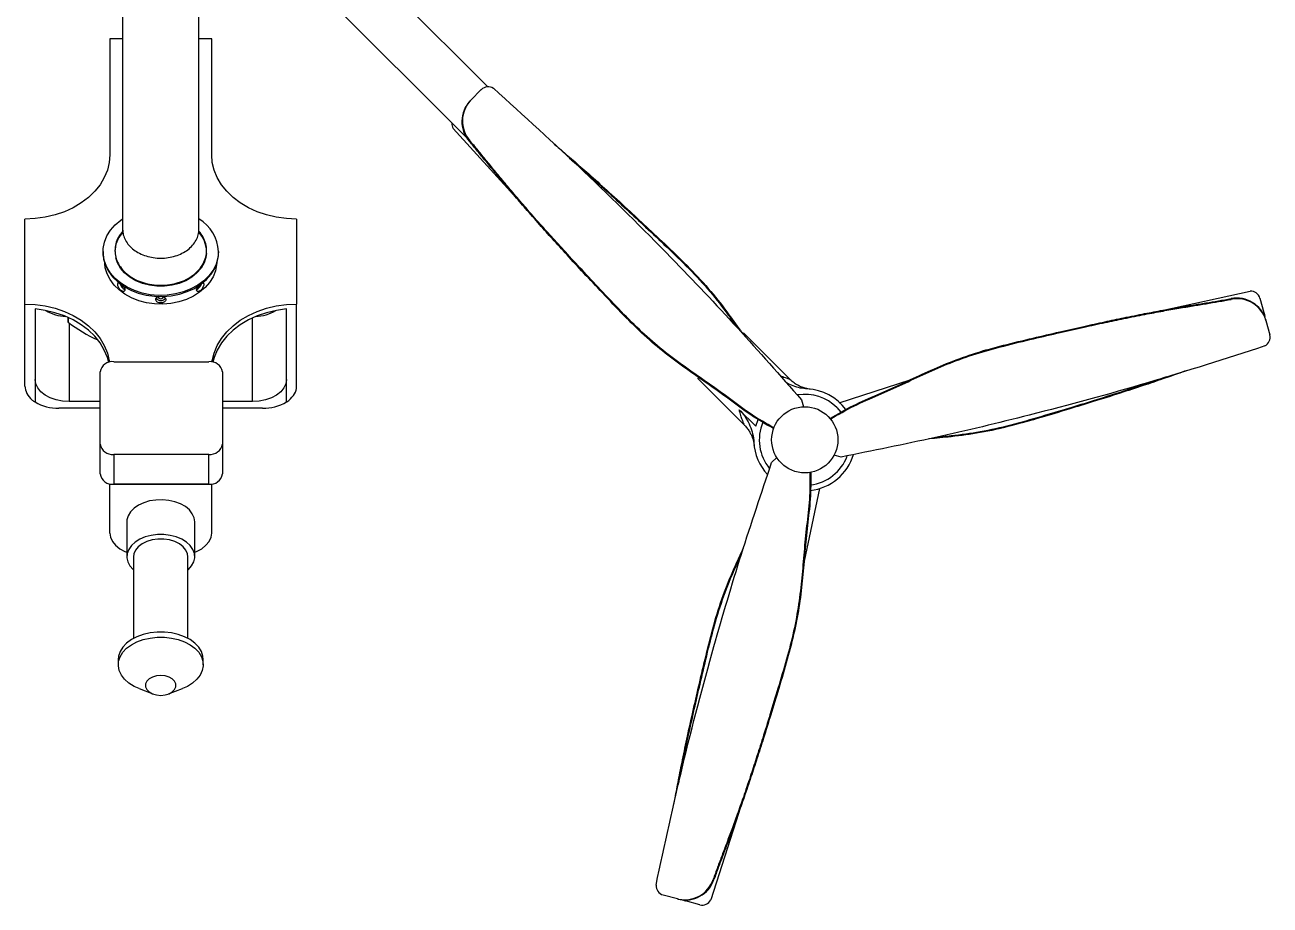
# Model space of a CAD drawing. Header units: millimetres. Extents: x 0 to 297, y 0 to 210.
# Drawn here: x 143 to 204.1, y 71.1 to 114.3 of the extents above; entities that cross this region are included whole.
import ezdxf

# ---------------------------------------------------------------- set-up
doc = ezdxf.new("R2010")
doc.units = ezdxf.units.MM

msp = doc.modelspace()

# ---------------------------------------------------------------- linework, layer by layer
at = {"color": 7, "linetype": 'Continuous', "lineweight": 25}
for p, q in [((165.676, 111.305), (154.713, 122.267)), ((152.946, 120.499), (164.647, 108.798)), ((151.503, 104.318), (151.503, 119.056)), ((147.753, 116.502), (147.753, 104.318)), ((147.128, 113.657), (147.128, 107.972)), ((147.753, 113.657), (147.128, 113.657)), ((152.128, 113.657), (151.503, 113.657)), ((152.128, 107.972), (152.128, 113.657)), ((164.817, 110.627), (164.845, 110.655)), ((164.845, 110.655), (165.357, 111.167)), ((166.972, 105.979), (163.98, 109.26)), ((164.769, 108.634), (164.796, 108.662)), ((142.961, 100.645), (142.961, 104.814)), ((156.294, 104.814), (156.294, 100.645)), ((147.378, 103.273), (147.378, 103.218)), ((151.878, 103.218), (151.878, 103.273)), ((146.794, 103.218), (146.794, 103.164)), ((152.461, 103.164), (152.461, 103.218)), ((149.753, 100.988), (149.75, 101.006)), ((198.748, 100.333), (203.085, 101.283)), ((202.149, 100.913), (202.159, 100.875)), ((203.568, 100.928), (203.756, 100.229)), ((142.961, 96.622), (142.961, 100.645)), ((143.461, 100.404), (143.461, 95.839)), ((155.794, 95.839), (155.794, 100.404)), ((156.294, 96.622), (156.294, 100.645)), ((203.756, 100.229), (203.792, 100.048)), ((203.766, 100.191), (203.756, 100.229)), ((145.061, 99.997), (145.061, 99.803)), ((145.084, 99.986), (145.084, 99.759)), ((145.128, 99.725), (145.128, 95.861)), ((154.128, 95.861), (154.128, 99.967)), ((203.766, 100.191), (203.799, 100.03)), ((203.851, 99.874), (203.861, 99.837)), ((203.861, 99.837), (204.048, 99.137)), ((180.5, 96.952), (178.225, 99.227)), ((147.317, 97.817), (151.984, 97.817)), ((146.65, 93.774), (146.65, 97.312)), ((152.65, 97.312), (152.65, 93.774)), ((175.986, 96.988), (176.012, 97.014)), ((175.986, 96.988), (178.261, 94.712)), ((182.924, 95.795), (186.403, 96.927)), ((181.074, 95.948), (181.171, 95.607)), ((146.65, 95.535), (144.628, 95.535)), ((146.65, 95.861), (145.128, 95.861)), ((154.128, 95.861), (152.65, 95.861)), ((154.628, 95.535), (152.65, 95.535)), ((178.015, 95.461), (178.822, 94.655)), ((182.809, 95.562), (183.007, 95.335)), ((178.822, 94.655), (178.946, 94.984)), ((146.65, 92.307), (146.65, 93.774)), ((152.65, 93.774), (152.65, 92.307)), ((178.745, 93.709), (178.744, 93.717)), ((147.317, 93.269), (147.317, 91.801)), ((151.984, 93.269), (147.317, 93.269)), ((151.984, 91.801), (151.984, 93.269)), ((179.605, 92.865), (179.853, 93.12)), ((183.01, 93.135), (182.666, 93.222)), ((147.128, 91.822), (147.128, 91.801)), ((147.128, 91.801), (152.128, 91.801)), ((147.128, 89.41), (147.128, 91.801)), ((151.984, 91.801), (147.317, 91.801)), ((152.128, 91.801), (152.128, 91.813)), ((152.128, 89.41), (152.128, 91.801)), ((181.949, 91.597), (181.193, 88.03)), ((147.961, 89.953), (147.961, 88.248)), ((151.294, 88.248), (151.294, 89.953)), ((148.294, 88.248), (148.294, 84.239)), ((150.961, 84.239), (150.961, 88.248)), ((147.544, 83.195), (147.544, 82.942)), ((151.711, 82.942), (151.711, 83.195)), ((148.566, 81.773), (149.246, 81.51)), ((150.01, 81.51), (150.689, 81.773)), ((177.97, 75.637), (176.625, 71.405)), ((176.772, 72.401), (176.734, 72.411)), ((174.984, 71.457), (174.284, 71.644)), ((175.021, 71.447), (174.984, 71.457)), ((175.339, 71.362), (175.182, 71.414)), ((175.376, 71.352), (175.202, 71.411)), ((175.339, 71.362), (175.376, 71.352)), ((176.076, 71.164), (175.376, 71.352))]:
    msp.add_line(p, q, dxfattribs=at)
at = {"color": 7, "linetype": 'Continuous', "lineweight": 25, "flags": 128}
for points in [[(147.128, 107.972), (147.097, 107.591), (147.007, 107.216), (146.857, 106.852), (146.65, 106.504), (146.39, 106.178), (146.08, 105.878), (145.724, 105.608), (145.328, 105.373), (144.897, 105.175), (144.439, 105.019), (143.958, 104.905), (143.463, 104.837), (142.961, 104.814)], [(156.294, 104.814), (155.792, 104.837), (155.297, 104.905), (154.817, 105.019), (154.358, 105.175), (153.927, 105.373), (153.531, 105.608), (153.176, 105.878), (152.865, 106.178), (152.605, 106.504), (152.398, 106.852), (152.249, 107.216), (152.158, 107.591), (152.128, 107.972)], [(152.461, 103.218), (152.431, 102.906), (152.341, 102.6), (152.193, 102.307), (151.991, 102.033), (151.738, 101.785), (151.44, 101.568), (151.104, 101.385), (150.736, 101.242), (150.344, 101.141), (149.938, 101.084), (149.524, 101.072), (149.113, 101.106), (148.713, 101.186), (148.332, 101.308), (147.979, 101.472), (147.661, 101.672), (147.385, 101.906), (147.157, 102.167), (146.981, 102.451), (146.862, 102.751), (146.802, 103.062), (146.802, 103.375), (146.862, 103.685), (146.981, 103.986), (147.157, 104.269), (147.385, 104.531), (147.661, 104.764), (147.753, 104.828)], [(146.794, 103.164), (146.825, 102.851), (146.915, 102.545), (147.062, 102.252), (147.265, 101.979), (147.518, 101.731), (147.815, 101.513), (148.152, 101.331), (148.52, 101.187), (148.911, 101.086), (149.318, 101.029), (149.731, 101.018), (150.142, 101.052), (150.543, 101.131), (150.923, 101.254), (151.276, 101.417), (151.594, 101.618), (151.87, 101.851), (152.099, 102.113), (152.274, 102.397), (152.393, 102.697), (152.453, 103.007), (152.461, 103.164)], [(151.874, 103.124), (151.847, 102.938), (151.756, 102.665), (151.607, 102.407), (151.403, 102.171), (151.152, 101.964), (150.858, 101.791), (150.532, 101.656), (150.18, 101.565), (149.814, 101.519), (149.442, 101.519), (149.075, 101.565), (148.724, 101.656), (148.397, 101.791), (148.104, 101.964), (147.852, 102.171), (147.649, 102.407), (147.5, 102.665), (147.415, 102.911)], [(152.375, 102.639), (152.37, 102.577), (152.312, 102.276), (152.196, 101.984), (152.026, 101.709), (151.804, 101.455), (151.536, 101.229), (151.228, 101.034), (150.885, 100.875), (150.516, 100.756), (150.127, 100.679), (149.728, 100.646), (149.327, 100.657), (148.932, 100.712), (148.552, 100.811), (148.195, 100.95), (147.869, 101.127), (147.58, 101.338), (147.334, 101.579), (147.138, 101.844), (146.994, 102.129), (146.907, 102.426), (146.88, 102.639)], [(149.506, 101.006), (149.503, 100.988), (149.512, 100.957), (149.539, 100.931), (149.58, 100.913), (149.628, 100.907), (149.676, 100.913), (149.716, 100.931), (149.743, 100.957), (149.753, 100.988)], [(142.961, 100.645), (143.463, 100.622), (143.958, 100.553), (144.439, 100.439), (144.897, 100.283), (145.328, 100.086), (145.724, 99.85), (146.08, 99.581), (146.39, 99.28), (146.65, 98.954), (146.857, 98.606), (147.007, 98.242), (147.097, 97.867), (147.108, 97.792)], [(147.072, 97.782), (147.007, 98.025), (146.857, 98.389), (146.65, 98.737), (146.39, 99.064), (146.079, 99.364), (145.723, 99.634), (145.327, 99.869), (144.896, 100.066), (144.437, 100.222), (143.956, 100.336), (143.461, 100.404)], [(152.148, 97.801), (152.158, 97.867), (152.249, 98.242), (152.398, 98.606), (152.605, 98.954), (152.865, 99.28), (153.176, 99.581), (153.531, 99.85), (153.927, 100.086), (154.358, 100.283), (154.817, 100.439), (155.297, 100.553), (155.792, 100.622), (156.294, 100.645)], [(155.794, 100.404), (155.299, 100.336), (154.819, 100.222), (154.36, 100.066), (153.929, 99.869), (153.532, 99.634), (153.176, 99.364), (152.866, 99.064), (152.605, 98.737), (152.399, 98.389), (152.249, 98.025), (152.186, 97.793)], [(145.128, 95.861), (144.803, 95.882), (144.49, 95.944), (144.202, 96.045), (143.949, 96.18), (143.742, 96.345), (143.588, 96.532), (143.493, 96.736), (143.461, 96.948)], [(155.794, 96.948), (155.762, 96.736), (155.668, 96.532), (155.514, 96.345), (155.306, 96.18), (155.054, 96.045), (154.766, 95.944), (154.453, 95.882), (154.128, 95.861)], [(151.294, 89.953), (151.264, 90.159), (151.175, 90.357), (151.03, 90.541), (150.834, 90.704), (150.594, 90.839), (150.32, 90.942), (150.021, 91.01), (149.707, 91.039), (149.39, 91.029), (149.083, 90.981), (148.794, 90.895), (148.536, 90.775), (148.318, 90.625), (148.146, 90.451), (148.029, 90.26), (147.969, 90.057), (147.961, 89.953)], [(147.128, 89.41), (147.16, 89.198), (147.255, 88.994), (147.409, 88.806), (147.616, 88.641), (147.868, 88.506), (147.961, 88.468)], [(150.961, 87.596), (150.985, 87.617), (151.144, 87.796), (151.247, 87.992), (151.292, 88.196), (151.277, 88.403), (151.203, 88.603), (151.071, 88.791), (150.887, 88.96), (150.658, 89.102), (150.391, 89.214), (150.097, 89.291), (149.786, 89.33), (149.469, 89.33), (149.158, 89.291), (148.864, 89.214), (148.597, 89.102), (148.368, 88.96), (148.184, 88.791), (148.053, 88.603), (147.978, 88.403), (147.963, 88.196), (148.008, 87.992), (148.112, 87.796), (148.27, 87.617), (148.294, 87.596)], [(151.294, 88.468), (151.387, 88.506), (151.64, 88.641), (151.847, 88.806), (152.001, 88.994), (152.096, 89.198), (152.128, 89.41)], [(150.961, 88.248), (150.943, 88.389), (150.866, 88.57), (150.731, 88.736), (150.545, 88.879), (150.315, 88.993), (150.053, 89.072), (149.772, 89.112), (149.484, 89.112), (149.202, 89.072), (148.94, 88.993), (148.711, 88.879), (148.524, 88.736), (148.389, 88.57), (148.312, 88.389), (148.294, 88.248)], [(151.711, 83.195), (151.694, 83.367), (151.62, 83.593), (151.488, 83.806), (151.303, 84.003), (151.069, 84.176), (150.794, 84.32), (150.486, 84.433), (150.153, 84.51), (149.804, 84.549), (149.451, 84.549), (149.103, 84.51), (148.77, 84.433), (148.461, 84.32), (148.186, 84.176), (147.953, 84.003), (147.767, 83.806), (147.636, 83.593), (147.561, 83.367), (147.544, 83.195)], [(148.566, 81.773), (148.319, 81.885), (148.064, 82.044), (147.854, 82.229), (147.695, 82.435), (147.591, 82.656), (147.546, 82.884), (147.561, 83.115), (147.636, 83.34), (147.767, 83.554), (147.953, 83.75), (148.186, 83.923), (148.461, 84.068), (148.77, 84.18), (149.103, 84.257), (149.451, 84.296), (149.804, 84.296), (150.153, 84.257), (150.486, 84.18), (150.794, 84.068), (151.069, 83.923), (151.303, 83.75), (151.488, 83.554), (151.62, 83.34), (151.694, 83.115), (151.709, 82.884), (151.664, 82.656), (151.561, 82.435), (151.402, 82.229), (151.192, 82.044), (150.936, 81.885), (150.689, 81.773)], [(149.628, 81.442), (149.839, 81.462), (150.033, 81.52), (150.194, 81.611), (150.31, 81.728), (150.37, 81.862), (150.37, 82.001), (150.31, 82.135), (150.194, 82.252), (150.033, 82.343), (149.839, 82.401), (149.628, 82.42), (149.416, 82.401), (149.222, 82.343), (149.061, 82.252), (148.945, 82.135), (148.885, 82.001), (148.885, 81.862), (148.945, 81.728), (149.061, 81.611), (149.222, 81.52), (149.416, 81.462), (149.628, 81.442)]]:
    msp.add_lwpolyline(points, dxfattribs=at)
at = {"color": 7, "linetype": 'Continuous', "lineweight": 25}
msp.add_circle((181.23, 93.983), 1.625, dxfattribs=at)
for centre, radius, start, end in [((165.697, 110.819), 0.486, 58.23357, 134.31268), ((165.873, 109.604), 1.47, 135.90098, 221.30073), ((165.9, 109.632), 1.47, 135.90098, 221.30073), ((164.41, 109.52), 0.503, 178.03674, 211.14716), ((150.476, 103.127), 1.987, 2.63268, 58.88939), ((148.81, 103.193), 1.432, 140.01551, 178.97956), ((150.429, 103.189), 1.449, 1.15384, 43.47201), ((148.064, 101.764), 0.449, 196.15964, 243.7401), ((147.939, 101.667), 0.231, 204.82701, 242.25445), ((151.191, 101.764), 0.449, 295.90823, 343.79173), ((151.316, 101.668), 0.232, 298.08418, 335.14057), ((149.628, 101.117), 0.299, 218.77861, 321.22338), ((202.437, 99.471), 1.47, 15.90098, 101.30073), ((202.447, 99.434), 1.47, 15.90098, 101.30073), ((203.1, 100.797), 0.486, 15.68732, 91.76643), ((145.074, 102.197), 2.164, 239.49067, 267.30866), ((154.182, 102.197), 2.164, 272.69134, 300.50933), ((145.116, 99.804), 0.0548, 181.10026, 234.6852), ((149.237, 105.049), 6.725, 231.86492, 246.33117), ((203.577, 99.017), 0.486, 298.23357, 14.31268), ((147.246, 97.218), 0.603, 83.24743, 171.07604), ((152.055, 97.218), 0.603, 8.92396, 96.75257), ((181.23, 93.983), 2.233, 45, 98.99017), ((181.23, 93.983), 2.5, 36.37636, 87.08434), ((142.964, 90.412), 5.449, 84.76515, 85.01399), ((144.586, 97.726), 2.191, 239.09027, 271.07922), ((154.669, 97.726), 2.191, 268.92078, 300.90973), ((156.292, 90.412), 5.449, 94.98601, 95.23485), ((181.23, 93.983), 2.233, 157.25373, 219.45176), ((147.246, 93.868), 0.603, 188.92396, 276.75257), ((152.055, 93.868), 0.603, 263.24743, 351.07604), ((181.23, 93.983), 2.5, 182.91566, 222.97697), ((181.23, 93.983), 2.5, 276.39617, 343.09874), ((181.23, 93.983), 2.233, 277.24036, 339.00578), ((147.246, 92.4), 0.603, 188.92396, 276.75257), ((152.055, 92.4), 0.603, 263.24743, 351.07604), ((174.416, 72.113), 0.486, 178.23357, 254.31268), ((175.342, 72.882), 1.47, 255.90098, 341.30073), ((175.38, 72.872), 1.47, 255.90098, 341.30073), ((176.196, 71.635), 0.486, 255.68732, 331.76643)]:
    msp.add_arc(centre, radius, start, end, dxfattribs=at)
for points, knots in [([(165.953, 111.233), (167.444, 109.884), (170.424, 107.188), (174.391, 103.241), (177.946, 99.498), (180.031, 97.132), (181.074, 95.948)], [0, 0, 0, 0, 0.280354, 0.560215, 0.780034, 1, 1, 1, 1]), ([(179.7, 94.532), (179.321, 94.747), (178.562, 95.179), (177.53, 95.979), (176.475, 96.725), (175.416, 97.459), (174.361, 98.237), (173.325, 99.116), (172.314, 100.119), (171.337, 101.152), (170.412, 102.136), (169.594, 103.02), (168.875, 103.81), (168.195, 104.568), (167.558, 105.292), (166.963, 105.986), (166.449, 106.599), (165.994, 107.151), (165.576, 107.662), (165.174, 108.154), (164.904, 108.474), (164.769, 108.634)], [0, 0, 0, 0, 0.0633685, 0.1268838, 0.1892554, 0.2511203, 0.3139974, 0.3796083, 0.4479808, 0.5206501, 0.5859377, 0.6439557, 0.6954029, 0.740978, 0.7916937, 0.8354386, 0.8736564, 0.9077866, 0.9392648, 0.9695242, 1, 1, 1, 1]), ([(179.713, 94.566), (179.335, 94.783), (178.577, 95.216), (177.545, 96.015), (176.491, 96.76), (175.433, 97.494), (174.378, 98.273), (173.344, 99.152), (172.333, 100.155), (171.357, 101.187), (170.434, 102.17), (169.617, 103.053), (168.898, 103.841), (168.22, 104.598), (167.584, 105.322), (166.989, 106.016), (166.475, 106.628), (166.021, 107.179), (165.603, 107.691), (165.201, 108.181), (164.931, 108.501), (164.796, 108.662)], [0, 0, 0, 0, 0.0633892, 0.1269128, 0.1892851, 0.2511668, 0.3140764, 0.3797361, 0.4481311, 0.5207723, 0.5860219, 0.6440089, 0.6954316, 0.7409879, 0.7916872, 0.8354229, 0.8736372, 0.9077686, 0.9392512, 0.969517, 1, 1, 1, 1]), ([(168.934, 108.493), (169.019, 108.422), (169.33, 108.162), (169.895, 107.675), (170.67, 106.996), (171.56, 106.197), (172.502, 105.334), (173.492, 104.411), (174.518, 103.445), (175.597, 102.408), (176.62, 101.299), (177.448, 100.222), (177.936, 99.528), (178.147, 99.23)], [0, 0, 0, 0, 0.025441, 0.092861, 0.170772, 0.261325, 0.36667, 0.463042, 0.571348, 0.689086, 0.805752, 0.916263, 1, 1, 1, 1]), ([(169.674, 107.812), (169.726, 107.768), (170.036, 107.502), (170.639, 106.971), (171.529, 106.173), (172.469, 105.312), (173.458, 104.39), (174.482, 103.425), (175.561, 102.389), (176.584, 101.281), (177.346, 100.295), (177.769, 99.695), (177.915, 99.489)], [0, 0, 0, 0, 0.017506, 0.104345, 0.205264, 0.322659, 0.430048, 0.550732, 0.681992, 0.812153, 0.935441, 1, 1, 1, 1]), ([(147.378, 103.273), (147.386, 103.161), (147.403, 102.938), (147.537, 102.616), (147.745, 102.319), (148.027, 102.059), (148.37, 101.845), (148.761, 101.687), (149.186, 101.589), (149.628, 101.556), (150.07, 101.589), (150.494, 101.687), (150.886, 101.845), (151.229, 102.059), (151.511, 102.319), (151.72, 102.616), (151.849, 102.938), (151.892, 103.272), (151.85, 103.608), (151.715, 103.927), (151.59, 104.137), (151.493, 104.225), (151.491, 104.227)], [0, 0, 0, 0, 0.052554, 0.105109, 0.157663, 0.210218, 0.262772, 0.315327, 0.367881, 0.420435, 0.47299, 0.525544, 0.578099, 0.630653, 0.683208, 0.735762, 0.788317, 0.840871, 0.893425, 0.94598, 0.998534, 1, 1, 1, 1]), ([(147.75, 104.211), (147.678, 104.118), (147.532, 103.928), (147.404, 103.607), (147.386, 103.384), (147.378, 103.273)], [0, 0, 0, 0, 0.326285, 0.663142, 1, 1, 1, 1]), ([(147.753, 104.318), (147.752, 104.277), (147.751, 104.2), (147.747, 104.122), (147.742, 104.082), (147.749, 104.086), (147.75, 104.087)], [0, 0, 0, 0, 0.358056, 0.670905, 0.935157, 1, 1, 1, 1]), ([(151.491, 104.228), (151.493, 104.231), (151.503, 104.248), (151.503, 104.287), (151.503, 104.318)], [0, 0, 0, 0, 0.198234, 1, 1, 1, 1]), ([(147.868, 101.345), (147.866, 101.364), (147.862, 101.404), (147.829, 101.473), (147.781, 101.542), (147.723, 101.605), (147.663, 101.653), (147.606, 101.683), (147.56, 101.69), (147.527, 101.673), (147.512, 101.633), (147.516, 101.574), (147.537, 101.504), (147.574, 101.43), (147.625, 101.361), (147.684, 101.306), (147.744, 101.271), (147.799, 101.26), (147.842, 101.273), (147.865, 101.305), (147.867, 101.333), (147.868, 101.345)], [0, 0, 0, 0, 0.053537, 0.10707, 0.160741, 0.214504, 0.268116, 0.321571, 0.375106, 0.428834, 0.482568, 0.53611, 0.589561, 0.643165, 0.696926, 0.750605, 0.804091, 0.857574, 0.911247, 0.965009, 1, 1, 1, 1]), ([(151.741, 101.613), (151.739, 101.629), (151.736, 101.663), (151.708, 101.687), (151.666, 101.688), (151.612, 101.665), (151.552, 101.622), (151.493, 101.564), (151.441, 101.496), (151.403, 101.426), (151.385, 101.361), (151.389, 101.308), (151.414, 101.273), (151.457, 101.26), (151.513, 101.271), (151.573, 101.307), (151.632, 101.362), (151.682, 101.431), (151.719, 101.505), (151.738, 101.568), (151.74, 101.6), (151.741, 101.613)], [0, 0, 0, 0, 0.053537, 0.10707, 0.160741, 0.214504, 0.268116, 0.321571, 0.375106, 0.428834, 0.482568, 0.53611, 0.589561, 0.643165, 0.696926, 0.750605, 0.804091, 0.857574, 0.911247, 0.965009, 1, 1, 1, 1]), ([(149.878, 100.871), (149.875, 100.889), (149.869, 100.925), (149.827, 100.971), (149.763, 101.005), (149.684, 101.024), (149.599, 101.027), (149.517, 101.013), (149.447, 100.984), (149.398, 100.941), (149.374, 100.889), (149.38, 100.833), (149.412, 100.78), (149.469, 100.735), (149.544, 100.706), (149.629, 100.696), (149.713, 100.706), (149.787, 100.736), (149.844, 100.781), (149.874, 100.828), (149.877, 100.859), (149.878, 100.871)], [0, 0, 0, 0, 0.053537, 0.10707, 0.160741, 0.214504, 0.268116, 0.321571, 0.375106, 0.428834, 0.482568, 0.53611, 0.589561, 0.643165, 0.696926, 0.750605, 0.804091, 0.857574, 0.911247, 0.965009, 1, 1, 1, 1]), ([(182.47, 95.033), (182.846, 95.254), (183.6, 95.695), (184.809, 96.189), (185.982, 96.73), (187.147, 97.28), (188.349, 97.804), (189.627, 98.262), (191.002, 98.636), (192.385, 98.966), (193.7, 99.274), (194.874, 99.541), (195.918, 99.769), (196.914, 99.979), (197.86, 100.168), (198.759, 100.336), (199.546, 100.475), (200.252, 100.593), (200.904, 100.699), (201.53, 100.802), (201.942, 100.876), (202.149, 100.913)], [0, 0, 0, 0, 0.063369, 0.126884, 0.189255, 0.25112, 0.313997, 0.379608, 0.447981, 0.52065, 0.585938, 0.643956, 0.695403, 0.740978, 0.791694, 0.835439, 0.873656, 0.907787, 0.939265, 0.969524, 1, 1, 1, 1]), ([(182.494, 95.004), (182.87, 95.224), (183.624, 95.664), (184.832, 96.157), (186.005, 96.698), (187.169, 97.248), (188.371, 97.771), (189.649, 98.228), (191.024, 98.601), (192.405, 98.931), (193.718, 99.239), (194.891, 99.505), (195.933, 99.733), (196.928, 99.942), (197.874, 100.131), (198.771, 100.299), (199.558, 100.438), (200.263, 100.556), (200.914, 100.662), (201.541, 100.765), (201.953, 100.838), (202.159, 100.875)], [0, 0, 0, 0, 0.0633892, 0.1269128, 0.1892851, 0.2511668, 0.3140764, 0.3797361, 0.4481311, 0.5207723, 0.5860219, 0.6440089, 0.6954316, 0.7409879, 0.7916872, 0.8354229, 0.8736372, 0.9077686, 0.9392512, 0.969517, 1, 1, 1, 1]), ([(203.807, 98.588), (201.893, 97.971), (198.069, 96.738), (192.667, 95.276), (187.648, 94.069), (184.556, 93.446), (183.01, 93.135)], [0, 0, 0, 0, 0.280354, 0.560215, 0.780034, 1, 1, 1, 1]), ([(199.944, 97.376), (199.84, 97.338), (199.459, 97.198), (198.755, 96.953), (197.779, 96.621), (196.642, 96.25), (195.425, 95.866), (194.13, 95.469), (192.781, 95.064), (191.342, 94.648), (189.871, 94.317), (188.524, 94.138), (187.679, 94.062), (187.315, 94.03)], [0, 0, 0, 0, 0.0254415, 0.0928605, 0.1707724, 0.2613252, 0.3666698, 0.4630424, 0.5713482, 0.6890856, 0.8057521, 0.9162632, 1, 1, 1, 1]), ([(142.961, 96.622), (142.979, 96.501), (143.016, 96.257), (143.236, 96), (143.399, 95.871), (143.437, 95.841)], [0, 0, 0, 0, 0.434023, 0.868122, 1, 1, 1, 1]), ([(155.818, 95.841), (155.935, 95.943), (156.168, 96.147), (156.284, 96.424), (156.292, 96.583), (156.294, 96.622)], [0, 0, 0, 0, 0.430312, 0.860387, 1, 1, 1, 1]), ([(180.024, 97.126), (180.109, 97.098), (180.271, 97.044), (180.429, 96.979), (180.502, 96.948), (180.499, 96.949), (180.498, 96.949)], [0, 0, 0, 0, 0.361968, 0.692828, 0.889454, 1, 1, 1, 1]), ([(181.357, 96.48), (181.241, 96.491), (181.005, 96.515), (180.66, 96.617), (180.444, 96.723), (180.336, 96.776)], [0, 0, 0, 0, 0.327202, 0.662388, 1, 1, 1, 1]), ([(181.497, 96.469), (181.495, 96.469), (181.487, 96.47), (181.467, 96.472), (181.416, 96.479), (181.309, 96.498), (181.131, 96.547), (180.918, 96.636), (180.706, 96.771), (180.568, 96.877), (180.507, 96.946), (180.502, 96.953)], [0, 0, 0, 0, 0.00494, 0.023502, 0.053169, 0.14387, 0.309358, 0.54274, 0.754601, 0.977651, 1, 1, 1, 1]), ([(198.985, 97.076), (198.92, 97.053), (198.535, 96.917), (197.773, 96.661), (196.638, 96.289), (195.422, 95.906), (194.129, 95.51), (192.781, 95.105), (191.344, 94.689), (189.873, 94.357), (188.639, 94.19), (187.907, 94.124), (187.656, 94.101)], [0, 0, 0, 0, 0.017506, 0.104345, 0.205264, 0.322659, 0.430048, 0.550732, 0.681992, 0.812153, 0.935441, 1, 1, 1, 1]), ([(178.015, 95.461), (178.108, 95.356), (178.296, 95.143), (178.502, 94.773), (178.654, 94.379), (178.719, 94.069), (178.731, 93.892), (178.733, 93.856)], [0, 0, 0, 0, 0.233449, 0.474204, 0.703204, 0.938597, 1, 1, 1, 1]), ([(178.263, 94.715), (178.264, 94.713), (178.267, 94.706), (178.237, 94.774), (178.189, 94.893), (178.128, 95.056), (178.062, 95.265), (178.028, 95.407), (178.015, 95.461)], [0, 0, 0, 0, 0.067582, 0.277589, 0.359624, 0.599745, 0.846551, 1, 1, 1, 1]), ([(178.259, 94.71), (178.281, 94.689), (178.354, 94.621), (178.453, 94.49), (178.554, 94.329), (178.628, 94.174), (178.679, 94.032), (178.711, 93.913), (178.73, 93.82), (178.739, 93.759), (178.743, 93.726), (178.744, 93.715), (178.745, 93.712), (178.745, 93.711), (178.745, 93.709), (178.745, 93.708), (178.745, 93.708), (178.745, 93.708)], [0, 0, 0, 0, 0.0771018, 0.2526122, 0.4144988, 0.5607775, 0.6887376, 0.7949526, 0.87569, 0.9283063, 0.9528667, 0.957458, 0.9606008, 0.9642709, 0.9704786, 0.9849522, 1, 1, 1, 1]), ([(173.93, 72.128), (174.352, 74.093), (175.197, 78.022), (176.631, 83.431), (178.095, 88.381), (179.102, 91.37), (179.605, 92.865)], [0, 0, 0, 0, 0.280354, 0.560215, 0.780034, 1, 1, 1, 1]), ([(181.483, 92.378), (181.485, 91.942), (181.489, 91.069), (181.312, 89.776), (181.194, 88.49), (181.088, 87.207), (180.94, 85.904), (180.697, 84.569), (180.333, 83.192), (179.927, 81.831), (179.538, 80.539), (179.181, 79.391), (178.858, 78.374), (178.542, 77.408), (178.233, 76.495), (177.93, 75.633), (177.656, 74.882), (177.406, 74.213), (177.172, 73.596), (176.948, 73.002), (176.806, 72.609), (176.734, 72.411)], [0, 0, 0, 0, 0.063389, 0.126913, 0.189285, 0.251167, 0.314076, 0.379736, 0.448131, 0.520772, 0.586022, 0.644009, 0.695432, 0.740988, 0.791687, 0.835423, 0.873637, 0.907769, 0.939251, 0.969517, 1, 1, 1, 1]), ([(181.519, 92.384), (181.522, 91.948), (181.528, 91.074), (181.351, 89.78), (181.233, 88.494), (181.126, 87.21), (180.98, 85.907), (180.737, 84.571), (180.373, 83.193), (179.968, 81.83), (179.578, 80.538), (179.221, 79.387), (178.897, 78.369), (178.58, 77.402), (178.271, 76.488), (177.968, 75.626), (177.694, 74.874), (177.444, 74.204), (177.21, 73.587), (176.986, 72.992), (176.843, 72.599), (176.772, 72.401)], [0, 0, 0, 0, 0.063369, 0.126884, 0.189255, 0.25112, 0.313997, 0.379608, 0.447981, 0.52065, 0.585938, 0.643956, 0.695403, 0.740978, 0.791694, 0.835439, 0.873656, 0.907787, 0.939265, 0.969524, 1, 1, 1, 1]), ([(174.812, 76.079), (174.831, 76.188), (174.9, 76.588), (175.039, 77.321), (175.24, 78.331), (175.487, 79.502), (175.763, 80.748), (176.067, 82.068), (176.391, 83.439), (176.75, 84.892), (177.199, 86.333), (177.718, 87.588), (178.074, 88.358), (178.228, 88.689)], [0, 0, 0, 0, 0.025441, 0.092861, 0.170772, 0.261325, 0.36667, 0.463042, 0.571348, 0.689086, 0.805752, 0.916263, 1, 1, 1, 1]), ([(175.031, 77.06), (175.043, 77.128), (175.118, 77.529), (175.278, 78.317), (175.523, 79.486), (175.799, 80.731), (176.103, 82.049), (176.426, 83.418), (176.784, 84.871), (177.232, 86.31), (177.705, 87.463), (178.013, 88.13), (178.119, 88.359)], [0, 0, 0, 0, 0.017506, 0.104345, 0.205264, 0.322659, 0.430048, 0.550732, 0.681992, 0.812153, 0.935441, 1, 1, 1, 1])]:
    msp.add_open_spline(points, degree=3, knots=knots, dxfattribs=at)
msp.add_open_spline([(147.753, 104.318), (147.76, 104.225), (147.774, 104.039), (147.885, 103.77), (148.058, 103.523), (148.293, 103.306), (148.579, 103.129), (148.906, 102.996), (149.26, 102.915), (149.628, 102.887), (149.996, 102.915), (150.35, 102.996), (150.676, 103.129), (150.962, 103.306), (151.197, 103.523), (151.37, 103.77), (151.482, 104.039), (151.496, 104.225), (151.503, 104.318)], degree=3, dxfattribs=at)

doc.saveas('drawing.dxf')
